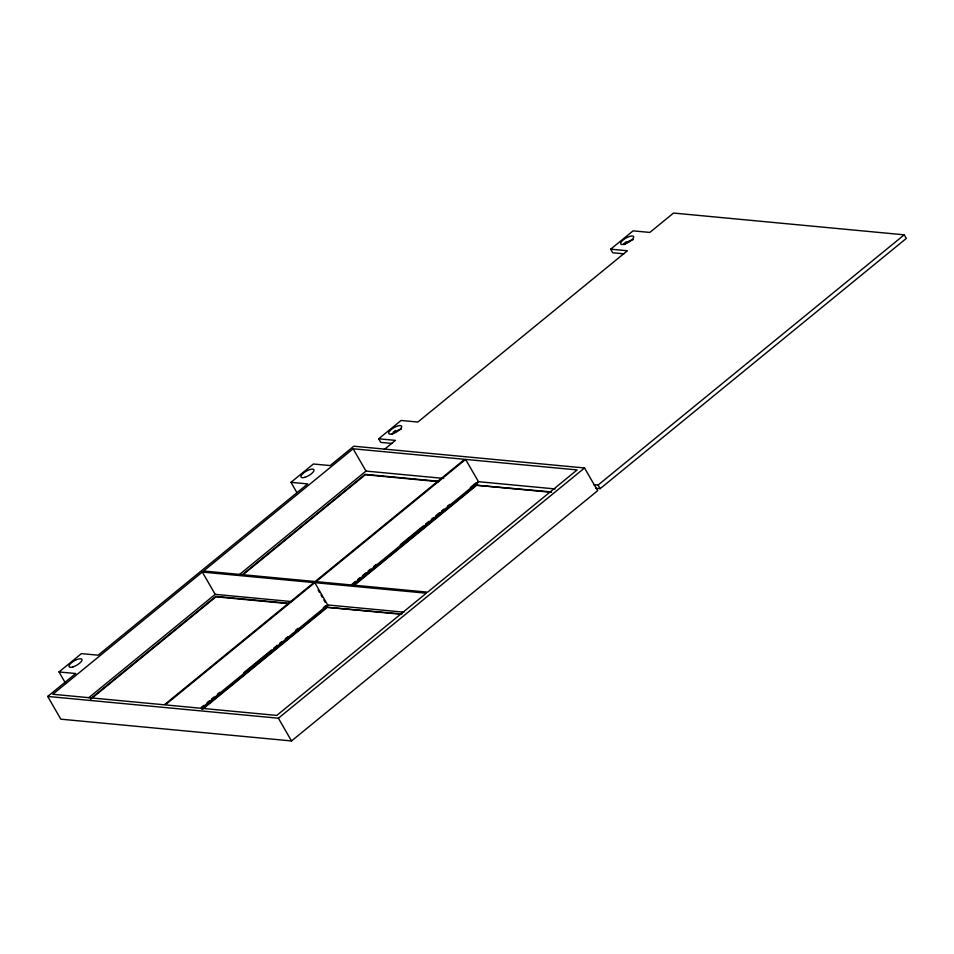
<?xml version="1.0" encoding="UTF-8"?>
<svg xmlns="http://www.w3.org/2000/svg" width="954" height="954" viewBox="0 0 954 954"><rect width="100%" height="100%" fill="white"/><g stroke="black" fill="none" stroke-linecap="round" stroke-linejoin="round"><path stroke-width="1.43" d="M65.564 683.314L59.005 671.95L81.436 653.621L98.167 655.195L307.713 483.916L290.982 482.33L296.813 492.431M290.982 482.33L313.401 464.002L330.144 465.588L353.839 446.21L584.54 467.973L597.657 490.702L291.519 740.948L60.817 719.173L47.7 696.444L75.736 673.524L59.005 671.95M202.32 572.054L52.804 694.274L164.327 704.803L313.842 582.584L202.32 572.054L215.199 594.354L291.495 601.557M353.123 448.785L203.607 571.005L315.13 581.535L464.646 459.315L353.123 448.785L365.99 471.085L443.658 478.419M391.927 443.443L380.765 442.394L378.69 438.792L401.121 420.464L417.852 422.05L627.398 250.759L610.667 249.185L612.742 252.774L623.904 253.824M610.667 249.185L633.098 230.856L649.829 232.43L673.524 213.052L904.225 234.827L906.3 238.428L600.161 488.663L595.725 488.245M393.108 432.305L395.35 430.481M623.952 243.616L626.194 241.779M384.212 449.537L395.421 440.378L378.69 438.792M88.77 697.684L215.199 594.354M239.478 574.499L365.99 471.085M90.427 698.817L215.735 596.381L289.157 603.31M242.447 574.558L365.072 474.317L438.482 481.245M90.666 699.246L215.986 596.81L288.406 603.655M242.304 575.298L365.322 474.746L438.733 481.675M314.796 582.667L165.28 704.887L276.803 715.417L426.319 593.197L314.796 582.667L327.675 604.967L327.115 606.899L201.807 709.323M465.6 459.411L316.084 581.63L427.607 592.148L577.122 469.928L465.6 459.411L478.479 481.698L555.037 488.925M201.342 707.355L203.643 705.471M207.101 702.645L209.403 700.773M211.705 698.888L213.994 697.004M217.452 694.19L219.754 692.306M243.902 672.57L271.508 650.008M273.81 648.124L277.256 645.298M279.558 643.425L281.859 641.541M285.306 638.715L287.607 636.843M295.657 630.26L297.958 628.376M323.263 607.698L325.564 605.814M352.098 584.122L355.544 581.308M357.833 579.436L360.135 577.564M362.425 575.679L365.871 572.865M368.172 570.993L370.462 569.121M373.908 566.306L376.198 564.422M400.298 544.722L423.254 525.964M425.556 524.092L428.99 521.278M431.291 519.393L433.581 517.521M435.883 515.649L439.329 512.835M441.619 510.95L443.92 509.078M447.354 506.264L449.656 504.392M470.31 487.506L476.046 482.807M201.151 708.381L327.675 604.967L403.971 612.17M351.954 585.112L478.479 481.698L476.451 484.835L353.445 585.386M203.047 708.941L327.365 607.328L401.24 614.293M354.661 585.017L476.702 485.264L551.591 492.324M47.7 696.444L278.401 718.219L584.54 467.973M593.65 484.644L598.086 485.061L904.225 234.827M551.34 491.894L476.702 485.264M402.004 613.959L327.365 607.328M598.086 485.061L600.161 488.663M318.135 590.013L319.566 592.494M320.997 594.962L322.428 597.442M323.859 599.923L325.29 602.403M278.401 718.219L291.519 740.948M624.095 244.606A7.429 2.528 -30 0 1 633.301 239.609M392.118 434.213A7.429 2.528 -30 0 1 401.324 429.217M624.572 244.152A7.429 2.528 -30 0 0 633.671 236.723A7.429 2.528 -30 0 0 623.248 239.883A7.429 2.528 -30 0 0 624.572 244.152M392.595 433.772A7.429 2.528 -30 0 0 401.694 426.331A7.429 2.528 -30 0 0 391.271 429.491A7.429 2.528 -30 0 0 392.595 433.772M304.886 477.31A7.429 2.528 -30 0 0 313.985 469.869A7.429 2.528 -30 0 0 303.563 473.029A7.429 2.528 -30 0 0 304.886 477.31M72.909 666.918A7.429 2.528 -30 0 0 82.008 659.488A7.429 2.528 -30 0 0 71.586 662.648A7.429 2.528 -30 0 0 72.909 666.918"/></g></svg>
